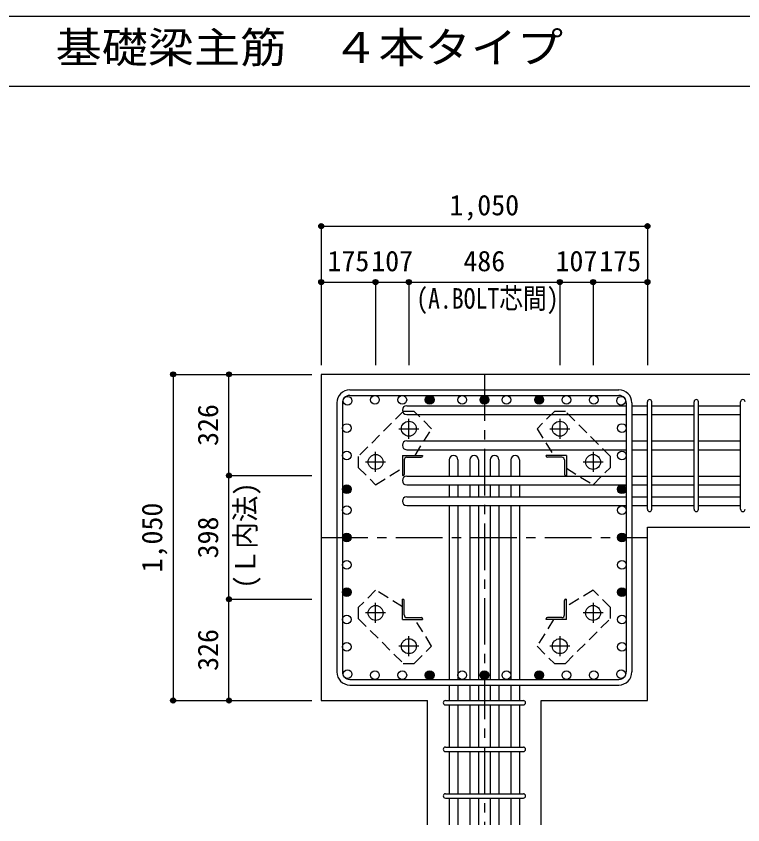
# Model space of a CAD drawing. Units: millimetres at full size, sheet at 1:30. Extents: x -5973 to 5954, y -4195 to 4201.
# Drawn here: x -955 to 1384, y 1598 to 4201 of the extents above; entities that cross this region are included whole.
import ezdxf
from ezdxf.enums import TextEntityAlignment as Align

# ---------------------------------------------------------------- set-up
doc = ezdxf.new("R2010")
doc.units = ezdxf.units.MM
doc.header["$LTSCALE"] = 30
doc.header["$PDMODE"] = 32
doc.header["$PDSIZE"] = 15
doc.linetypes.add('CHAIN1', pattern=[8, 5, -1, 1, -1])
doc.linetypes.add('DASHED1', pattern=[1.8, 1.2, -0.6])
for name, color, linetype in [('0-1', 2, 'Continuous'), ('0-2', 4, 'Continuous'), ('0-3', 4, 'Continuous'), ('0-4', 7, 'Continuous'), ('0-5', 7, 'Continuous'), ('0-6', 7, 'Continuous'), ('0-7', 4, 'Continuous'), ('0-9', 4, 'DASHED1'), ('0-D', 4, 'Continuous'), ('6-7_文字', 7, 'Continuous'), ('F-0_枠', 6, 'Continuous')]:
    doc.layers.add(name, color=color, linetype=linetype)
doc.styles.add('ＭＳ ゴシック', font='')
doc.styles.get('ＭＳ ゴシック').set_extended_font_data('MS Gothic')

msp = doc.modelspace()

# ---------------------------------------------------------------- linework, layer by layer
at = {"layer": '0-1'}
for p, q in [((1477.44, 3048.3), (27.44, 3048.3)), ((27.44, 3048.3), (27.44, 1998.3)), ((1077.44, 2556.8), (1477.44, 2556.8)), ((1077.44, 1998.3), (1077.44, 2556.8)), ((27.44, 1998.3), (369.94, 1998.3)), ((369.94, 1598.3), (369.94, 1998.3))]:
    msp.add_line(p, q, dxfattribs=at)
msp.add_lwpolyline([(734.94, 1598.3), (734.94, 1998.3), (1077.44, 1998.3)], dxfattribs=at)
at = {"layer": '0-2', "linetype": 'CHAIN1'}
for p, q in [((309.44, 2841.1), (309.44, 2905.6)), ((795.44, 2905.6), (795.44, 2841.1)), ((277.14, 2873.3), (341.64, 2873.3)), ((763.24, 2873.3), (827.74, 2873.3)), ((202.44, 2734.1), (202.44, 2798.6)), ((902.44, 2798.6), (902.44, 2734.1)), ((170.14, 2766.3), (234.64, 2766.3)), ((870.24, 2766.3), (934.74, 2766.3)), ((202.44, 2248), (202.44, 2312.5)), ((902.44, 2312.5), (902.44, 2248)), ((234.64, 2280.3), (170.14, 2280.3)), ((934.74, 2280.3), (870.24, 2280.3)), ((309.44, 2141), (309.44, 2205.5)), ((795.44, 2205.5), (795.44, 2141)), ((341.64, 2173.3), (277.14, 2173.3)), ((827.74, 2173.3), (763.24, 2173.3))]:
    msp.add_line(p, q, dxfattribs=at)
at = {"layer": '0-2'}
for p, q in [((288.44, 2787.3), (353.44, 2787.3)), ((288.44, 2787.3), (288.44, 2722.3)), ((353.44, 2787.3), (353.44, 2785.3)), ((816.44, 2787.3), (751.44, 2787.3)), ((751.44, 2785.3), (751.44, 2787.3)), ((816.44, 2787.3), (816.44, 2722.3)), ((294.44, 2772.8), (294.44, 2726.3)), ((302.94, 2781.3), (349.44, 2781.3)), ((801.94, 2781.3), (755.44, 2781.3)), ((810.44, 2772.8), (810.44, 2726.3)), ((290.44, 2722.3), (288.44, 2722.3)), ((816.44, 2722.3), (814.44, 2722.3)), ((288.44, 2324.3), (290.44, 2324.3)), ((288.44, 2259.3), (288.44, 2324.3)), ((294.44, 2273.8), (294.44, 2320.3)), ((810.44, 2273.8), (810.44, 2320.3)), ((814.44, 2324.3), (816.44, 2324.3)), ((816.44, 2259.3), (816.44, 2324.3)), ((302.94, 2265.3), (349.44, 2265.3)), ((801.94, 2265.3), (755.44, 2265.3)), ((288.44, 2259.3), (353.44, 2259.3)), ((353.44, 2261.3), (353.44, 2259.3)), ((751.44, 2259.3), (751.44, 2261.3)), ((816.44, 2259.3), (751.44, 2259.3))]:
    msp.add_line(p, q, dxfattribs=at)
at = {"layer": '0-2', "color": 3}
for centre in [(309.44, 2873.3), (795.44, 2873.3), (202.44, 2766.3), (902.44, 2766.3), (202.44, 2280.3), (902.44, 2280.3), (309.44, 2173.3), (795.44, 2173.3)]:
    msp.add_circle(centre, 24, dxfattribs=at)
at = {"layer": '0-2'}
for centre, radius, start, end in [((349.44, 2785.3), 4, 270, 0), ((755.44, 2785.3), 4, 180, 270), ((302.94, 2772.8), 8.5, 90, 180), ((801.94, 2772.8), 8.5, 0, 90), ((290.44, 2726.3), 4, 270, 0), ((814.44, 2726.3), 4, 180, 270), ((290.44, 2320.3), 4, 0, 90), ((814.44, 2320.3), 4, 90, 180), ((302.94, 2273.8), 8.5, 180, 270), ((349.44, 2261.3), 4, 0, 90), ((755.44, 2261.3), 4, 90, 180), ((801.94, 2273.8), 8.5, 270, 0)]:
    msp.add_arc(centre, radius, start, end, dxfattribs=at)
at = {"layer": '0-3', "color": 3}
for centre in [(112.37, 2963.37), (200.38, 2966.3), (288.39, 2966.3), (376.41, 2966.3), (376.41, 2966.3), (481.44, 2966.3), (552.44, 2966.3), (623.44, 2966.3), (728.47, 2966.3), (728.47, 2966.3), (816.48, 2966.3), (904.49, 2966.3), (992.51, 2963.37), (992.51, 2963.37), (109.44, 2875.36), (995.44, 2875.36), (109.44, 2787.34), (995.44, 2787.34), (109.44, 2678.3), (109.44, 2678.3), (995.44, 2678.3), (995.44, 2678.3), (109.44, 2611.31), (995.44, 2611.31), (109.44, 2523.3), (995.44, 2523.3), (109.44, 2435.29), (995.44, 2435.29), (109.44, 2347.27), (109.44, 2347.27), (995.44, 2347.27), (995.44, 2347.27), (109.44, 2259.26), (995.44, 2259.26), (109.44, 2171.24), (995.44, 2171.24), (112.37, 2083.23), (200.38, 2080.3), (288.39, 2080.3), (376.41, 2080.3), (376.41, 2080.3), (481.44, 2080.3), (552.44, 2080.3), (623.44, 2080.3), (728.47, 2080.3), (728.47, 2080.3), (816.48, 2080.3), (904.49, 2080.3), (992.51, 2083.23)]:
    msp.add_circle(centre, 14, dxfattribs=at)
at = {"layer": '0-3'}
for centre, radius in [((376.41, 2966.3), 14), ((376.41, 2966.3), 12.6), ((376.41, 2966.3), 11.2), ((376.41, 2966.3), 9.8), ((376.41, 2966.3), 8.4), ((376.41, 2966.3), 7), ((376.41, 2966.3), 5.6), ((376.41, 2966.3), 4.2), ((376.41, 2966.3), 2.8), ((376.41, 2966.3), 1.4), ((552.44, 2966.3), 14), ((552.44, 2966.3), 12.6), ((552.44, 2966.3), 11.2), ((552.44, 2966.3), 9.8), ((552.44, 2966.3), 8.4), ((552.44, 2966.3), 7), ((552.44, 2966.3), 5.6), ((552.44, 2966.3), 4.2), ((552.44, 2966.3), 2.8), ((552.44, 2966.3), 1.4), ((728.47, 2966.3), 14), ((728.47, 2966.3), 12.6), ((728.47, 2966.3), 11.2), ((728.47, 2966.3), 9.8), ((728.47, 2966.3), 8.4), ((728.47, 2966.3), 7), ((728.47, 2966.3), 5.6), ((728.47, 2966.3), 4.2), ((728.47, 2966.3), 2.8), ((728.47, 2966.3), 1.4), ((109.44, 2678.3), 14), ((109.44, 2678.3), 12.6), ((109.44, 2678.3), 11.2), ((109.44, 2678.3), 9.8), ((109.44, 2678.3), 8.4), ((109.44, 2678.3), 7), ((109.44, 2678.3), 5.6), ((109.44, 2678.3), 4.2), ((109.44, 2678.3), 2.8), ((995.44, 2678.3), 14), ((995.44, 2678.3), 12.6), ((995.44, 2678.3), 11.2), ((995.44, 2678.3), 9.8), ((995.44, 2678.3), 8.4), ((995.44, 2678.3), 7), ((995.44, 2678.3), 5.6), ((995.44, 2678.3), 4.2), ((995.44, 2678.3), 2.8), ((109.44, 2678.3), 1.4), ((995.44, 2678.3), 1.4), ((109.44, 2523.3), 14), ((109.44, 2523.3), 12.6), ((109.44, 2523.3), 11.2), ((109.44, 2523.3), 9.8), ((109.44, 2523.3), 8.4), ((109.44, 2523.3), 7), ((109.44, 2523.3), 5.6), ((109.44, 2523.3), 4.2), ((109.44, 2523.3), 2.8), ((995.44, 2523.3), 14), ((995.44, 2523.3), 12.6), ((995.44, 2523.3), 11.2), ((995.44, 2523.3), 9.8), ((995.44, 2523.3), 8.4), ((995.44, 2523.3), 7), ((995.44, 2523.3), 5.6), ((995.44, 2523.3), 4.2), ((995.44, 2523.3), 2.8), ((109.44, 2523.3), 1.4), ((995.44, 2523.3), 1.4), ((109.44, 2347.27), 14), ((109.44, 2347.27), 12.6), ((109.44, 2347.27), 11.2), ((109.44, 2347.27), 9.8), ((109.44, 2347.27), 8.4), ((109.44, 2347.27), 7), ((109.44, 2347.27), 5.6), ((109.44, 2347.27), 4.2), ((109.44, 2347.27), 2.8), ((109.44, 2347.27), 1.4), ((995.44, 2347.27), 14), ((995.44, 2347.27), 12.6), ((995.44, 2347.27), 11.2), ((995.44, 2347.27), 9.8), ((995.44, 2347.27), 8.4), ((995.44, 2347.27), 7), ((995.44, 2347.27), 5.6), ((995.44, 2347.27), 4.2), ((995.44, 2347.27), 2.8), ((995.44, 2347.27), 1.4), ((376.41, 2080.3), 14), ((376.41, 2080.3), 12.6), ((376.41, 2080.3), 11.2), ((376.41, 2080.3), 9.8), ((376.41, 2080.3), 8.4), ((376.41, 2080.3), 7), ((376.41, 2080.3), 5.6), ((376.41, 2080.3), 4.2), ((376.41, 2080.3), 2.8), ((552.44, 2080.3), 14), ((552.44, 2080.3), 12.6), ((552.44, 2080.3), 11.2), ((552.44, 2080.3), 9.8), ((552.44, 2080.3), 8.4), ((552.44, 2080.3), 7), ((552.44, 2080.3), 5.6), ((552.44, 2080.3), 4.2), ((552.44, 2080.3), 2.8), ((728.47, 2080.3), 14), ((728.47, 2080.3), 12.6), ((728.47, 2080.3), 11.2), ((728.47, 2080.3), 9.8), ((728.47, 2080.3), 8.4), ((728.47, 2080.3), 7), ((728.47, 2080.3), 5.6), ((728.47, 2080.3), 4.2), ((728.47, 2080.3), 2.8), ((376.41, 2080.3), 1.4), ((552.44, 2080.3), 1.4), ((728.47, 2080.3), 1.4)]:
    msp.add_circle(centre, radius, dxfattribs=at)
at = {"layer": '0-4'}
for p, q in [((119.44, 2998.3), (985.44, 2998.3)), ((119.44, 2980.3), (985.44, 2980.3)), ((77.44, 2956.3), (77.44, 2090.3)), ((95.44, 2956.3), (95.44, 2090.3)), ((1009.44, 2956.3), (1009.44, 2090.3)), ((1027.44, 2956.3), (1027.44, 2090.3)), ((119.44, 2066.3), (985.44, 2066.3)), ((119.44, 2048.3), (985.44, 2048.3))]:
    msp.add_line(p, q, dxfattribs=at)
for centre, radius, start, end in [((119.44, 2956.3), 42, 90, 180), ((985.44, 2956.3), 42, 0, 90), ((119.44, 2956.3), 24, 90, 180), ((985.44, 2956.3), 24, 0, 90), ((119.44, 2090.3), 42, 180, 270), ((119.44, 2090.3), 24, 180, 270), ((985.44, 2090.3), 42, 270, 0), ((985.44, 2090.3), 24, 270, 0)]:
    msp.add_arc(centre, radius, start, end, dxfattribs=at)
at = {"layer": '0-5'}
for p, q in [((302.44, 2947.37), (1009.44, 2947.37)), ((1027.44, 2947.37), (1077.44, 2947.37)), ((1091.44, 2947.37), (1227.44, 2947.37)), ((1241.44, 2947.37), (1377.44, 2947.37)), ((302.44, 2919.37), (1009.44, 2919.37)), ((1027.44, 2919.37), (1077.44, 2919.37)), ((1091.44, 2919.37), (1227.44, 2919.37)), ((1241.44, 2919.37), (1377.44, 2919.37)), ((302.44, 2833.83), (1009.44, 2833.83)), ((1027.44, 2833.83), (1077.44, 2833.83)), ((1091.44, 2833.83), (1227.44, 2833.83)), ((1241.44, 2833.83), (1377.44, 2833.83)), ((302.44, 2805.83), (1009.44, 2805.83)), ((1027.44, 2805.83), (1077.44, 2805.83)), ((1091.44, 2805.83), (1227.44, 2805.83)), ((1241.44, 2805.83), (1377.44, 2805.83)), ((439.44, 2773.3), (439.44, 2720.3)), ((467.44, 2773.3), (467.44, 2720.3)), ((505.44, 2773.3), (505.44, 2720.3)), ((533.44, 2773.3), (533.44, 2720.3)), ((571.44, 2773.3), (571.44, 2720.3)), ((599.44, 2773.3), (599.44, 2720.3)), ((637.44, 2773.3), (637.44, 2720.3)), ((665.44, 2773.3), (665.44, 2720.3)), ((302.44, 2720.3), (1009.44, 2720.3)), ((1027.44, 2720.3), (1077.44, 2720.3)), ((1091.44, 2720.3), (1227.44, 2720.3)), ((1241.44, 2720.3), (1377.44, 2720.3)), ((302.44, 2692.3), (1009.44, 2692.3)), ((439.44, 2692.3), (439.44, 2654.3)), ((467.44, 2692.3), (467.44, 2654.3)), ((505.44, 2692.3), (505.44, 2654.3)), ((533.44, 2692.3), (533.44, 2654.3)), ((571.44, 2692.3), (571.44, 2654.3)), ((599.44, 2692.3), (599.44, 2654.3)), ((637.44, 2692.3), (637.44, 2654.3)), ((665.44, 2692.3), (665.44, 2654.3)), ((1027.44, 2692.3), (1077.44, 2692.3)), ((1091.44, 2692.3), (1227.44, 2692.3)), ((1241.44, 2692.3), (1377.44, 2692.3)), ((302.44, 2654.3), (1009.44, 2654.3)), ((1027.44, 2654.3), (1077.44, 2654.3)), ((1091.44, 2654.3), (1227.44, 2654.3)), ((1241.44, 2654.3), (1377.44, 2654.3)), ((302.44, 2626.3), (1009.44, 2626.3)), ((439.44, 2626.3), (439.44, 2066.3)), ((467.44, 2626.3), (467.44, 2066.3)), ((505.44, 2626.3), (505.44, 2066.3)), ((533.44, 2626.3), (533.44, 2066.3)), ((571.44, 2626.3), (571.44, 2066.3)), ((599.44, 2626.3), (599.44, 2066.3)), ((637.44, 2626.3), (637.44, 2066.3)), ((665.44, 2626.3), (665.44, 2066.3)), ((1027.44, 2626.3), (1077.44, 2626.3)), ((1091.44, 2626.3), (1227.44, 2626.3)), ((1241.44, 2626.3), (1377.44, 2626.3)), ((439.44, 2048.3), (439.44, 1998.3)), ((467.44, 2048.3), (467.44, 1998.3)), ((505.44, 2048.3), (505.44, 1998.3)), ((533.44, 2048.3), (533.44, 1998.3)), ((571.44, 2048.3), (571.44, 1998.3)), ((599.44, 2048.3), (599.44, 1998.3)), ((637.44, 2048.3), (637.44, 1998.3)), ((665.44, 2048.3), (665.44, 1998.3)), ((439.44, 1984.3), (439.44, 1848.3)), ((467.44, 1984.3), (467.44, 1848.3)), ((505.44, 1984.3), (505.44, 1848.3)), ((533.44, 1984.3), (533.44, 1848.3)), ((571.44, 1984.3), (571.44, 1848.3)), ((599.44, 1984.3), (599.44, 1848.3)), ((637.44, 1984.3), (637.44, 1848.3)), ((665.44, 1984.3), (665.44, 1848.3)), ((439.44, 1834.3), (439.44, 1698.3)), ((467.44, 1834.3), (467.44, 1698.3)), ((505.44, 1834.3), (505.44, 1698.3)), ((533.44, 1834.3), (533.44, 1698.3)), ((571.44, 1834.3), (571.44, 1698.3)), ((599.44, 1834.3), (599.44, 1698.3)), ((637.44, 1834.3), (637.44, 1698.3)), ((665.44, 1834.3), (665.44, 1698.3)), ((439.44, 1684.3), (439.44, 1598.3)), ((467.44, 1684.3), (467.44, 1598.3)), ((505.44, 1684.3), (505.44, 1598.3)), ((533.44, 1684.3), (533.44, 1598.3)), ((571.44, 1684.3), (571.44, 1598.3)), ((599.44, 1684.3), (599.44, 1598.3)), ((637.44, 1684.3), (637.44, 1598.3)), ((665.44, 1684.3), (665.44, 1598.3))]:
    msp.add_line(p, q, dxfattribs=at)
for centre, start, end in [((302.44, 2933.37), 90, 270), ((302.44, 2819.83), 90, 270), ((453.44, 2773.3), 0, 180), ((519.44, 2773.3), 0, 180), ((585.44, 2773.3), 0, 180), ((651.44, 2773.3), 0, 180), ((302.44, 2706.3), 90, 270), ((302.44, 2640.3), 90, 270)]:
    msp.add_arc(centre, 14, start, end, dxfattribs=at)
at = {"layer": '0-6'}
for p, q in [((1077.44, 2613.8), (1077.44, 2959.87)), ((1091.44, 2613.8), (1091.44, 2959.87)), ((1227.44, 2613.8), (1227.44, 2959.87)), ((1241.44, 2613.8), (1241.44, 2959.87)), ((1377.44, 2613.8), (1377.44, 2959.87)), ((426.94, 1998.3), (677.94, 1998.3)), ((426.94, 1984.3), (677.94, 1984.3)), ((426.94, 1848.3), (677.94, 1848.3)), ((426.94, 1834.3), (677.94, 1834.3)), ((426.94, 1698.3), (677.94, 1698.3)), ((426.94, 1684.3), (677.94, 1684.3))]:
    msp.add_line(p, q, dxfattribs=at)
for centre, start, end in [((1084.44, 2959.87), 0, 180), ((1084.44, 2959.87), 0, 180), ((1084.44, 2959.87), 0, 180), ((1084.44, 2959.87), 0, 180), ((1234.44, 2959.87), 0, 180), ((1384.44, 2959.87), 0, 180), ((1084.44, 2613.8), 180, 0), ((1084.44, 2613.8), 180, 0), ((1084.44, 2613.8), 180, 0), ((1084.44, 2613.8), 180, 0), ((1234.44, 2613.8), 180, 0), ((1384.44, 2613.8), 180, 0), ((426.94, 1991.3), 90, 270), ((426.94, 1991.3), 90, 270), ((426.94, 1991.3), 90, 270), ((426.94, 1991.3), 90, 270), ((677.94, 1991.3), 270, 90), ((677.94, 1991.3), 270, 90), ((677.94, 1991.3), 270, 90), ((677.94, 1991.3), 270, 90), ((426.94, 1841.3), 90, 270), ((677.94, 1841.3), 270, 90), ((426.94, 1691.3), 90, 270), ((677.94, 1691.3), 270, 90)]:
    msp.add_arc(centre, 7, start, end, dxfattribs=at)
at = {"layer": '0-9'}
msp.add_line((382.84, 2173.4), (329.44, 2259.3), dxfattribs=at)
for points in [[(291.64, 2929), (146.64, 2784.1), (146.64, 2748.7), (202.54, 2692.9), (288.44, 2746.3)], [(329.44, 2787.3), (382.84, 2873.2), (327.04, 2929), (291.64, 2929)], [(958.14, 2784.1), (813.24, 2929.1), (777.84, 2929.1), (722.04, 2873.2), (775.44, 2787.3)], [(816.44, 2746.3), (902.34, 2692.9), (958.14, 2748.7), (958.14, 2784.1)], [(288.44, 2300.3), (202.54, 2353.7), (146.74, 2297.9), (146.74, 2262.5)], [(813.24, 2117.6), (958.24, 2262.5), (958.24, 2297.9), (902.34, 2353.7), (816.44, 2300.3)], [(146.74, 2262.5), (291.64, 2117.5), (327.04, 2117.5), (382.84, 2173.4)], [(775.44, 2259.3), (722.04, 2173.4), (777.84, 2117.6), (813.24, 2117.6)]]:
    msp.add_lwpolyline(points, dxfattribs=at)
at = {"layer": '0-D'}
for p, q in [((27.44, 3525.34), (27.44, 3345.34)), ((27.44, 3525.34), (1077.44, 3525.34)), ((27.44, 3525.34), (27.44, 3345.34)), ((1077.44, 3525.34), (1077.44, 3345.34)), ((27.44, 3345.34), (202.44, 3345.34)), ((27.44, 3345.34), (27.44, 3078.3)), ((202.44, 3345.34), (202.44, 3078.3)), ((202.44, 3345.34), (309.44, 3345.34)), ((309.44, 3345.34), (309.44, 3078.3)), ((309.44, 3345.34), (795.44, 3345.34)), ((795.44, 3345.34), (795.44, 3078.3)), ((795.44, 3345.34), (902.44, 3345.34)), ((902.44, 3345.34), (902.44, 3078.3)), ((902.44, 3345.34), (1077.44, 3345.34)), ((1077.44, 3345.34), (1077.44, 3078.3)), ((-449.6, 3048.3), (-269.6, 3048.3)), ((-449.6, 3048.3), (-449.6, 1998.3)), ((-449.6, 3048.3), (-269.6, 3048.3)), ((-269.6, 2722.3), (-269.6, 3048.3)), ((-269.6, 3048.3), (-2.56, 3048.3)), ((-269.6, 2324.3), (-269.6, 2722.3)), ((-269.6, 2722.3), (-2.56, 2722.3)), ((-269.6, 1998.3), (-269.6, 2324.3)), ((-269.6, 2324.3), (-2.56, 2324.3)), ((-449.6, 1998.3), (-269.6, 1998.3)), ((-269.6, 1998.3), (-2.56, 1998.3)), ((-269.6, 1998.3), (-2.56, 1998.3))]:
    msp.add_line(p, q, dxfattribs=at)
at = {"layer": '0-D', "linetype": 'CHAIN1'}
for p, q in [((552.44, 3048.3), (552.44, 1598.3)), ((27.44, 2523.3), (1077.44, 2523.3))]:
    msp.add_line(p, q, dxfattribs=at)
at = {"layer": '0-D'}
for centre, radius in [((27.44, 3525.34), 8), ((27.44, 3525.34), 7.2), ((27.44, 3525.34), 6.4), ((27.44, 3525.34), 5.6), ((27.44, 3525.34), 4.8), ((27.44, 3525.34), 4), ((27.44, 3525.34), 3.2), ((27.44, 3525.34), 2.4), ((27.44, 3525.34), 1.6), ((27.44, 3525.34), 0.8), ((1077.44, 3525.34), 8), ((1077.44, 3525.34), 7.2), ((1077.44, 3525.34), 6.4), ((1077.44, 3525.34), 5.6), ((1077.44, 3525.34), 4.8), ((1077.44, 3525.34), 4), ((1077.44, 3525.34), 3.2), ((1077.44, 3525.34), 2.4), ((1077.44, 3525.34), 1.6), ((1077.44, 3525.34), 0.8), ((27.44, 3345.34), 8), ((27.44, 3345.34), 7.2), ((27.44, 3345.34), 6.4), ((27.44, 3345.34), 5.6), ((27.44, 3345.34), 4.8), ((27.44, 3345.34), 4), ((27.44, 3345.34), 3.2), ((27.44, 3345.34), 2.4), ((27.44, 3345.34), 1.6), ((27.44, 3345.34), 0.8), ((202.44, 3345.34), 8), ((202.44, 3345.34), 7.2), ((202.44, 3345.34), 6.4), ((202.44, 3345.34), 5.6), ((202.44, 3345.34), 4.8), ((202.44, 3345.34), 4), ((202.44, 3345.34), 3.2), ((202.44, 3345.34), 2.4), ((202.44, 3345.34), 1.6), ((202.44, 3345.34), 0.8), ((309.44, 3345.34), 8), ((309.44, 3345.34), 7.2), ((309.44, 3345.34), 6.4), ((309.44, 3345.34), 5.6), ((309.44, 3345.34), 4.8), ((309.44, 3345.34), 4), ((309.44, 3345.34), 3.2), ((309.44, 3345.34), 2.4), ((309.44, 3345.34), 1.6), ((309.44, 3345.34), 0.8), ((795.44, 3345.34), 8), ((795.44, 3345.34), 7.2), ((795.44, 3345.34), 6.4), ((795.44, 3345.34), 5.6), ((795.44, 3345.34), 4.8), ((795.44, 3345.34), 4), ((795.44, 3345.34), 3.2), ((795.44, 3345.34), 2.4), ((795.44, 3345.34), 1.6), ((795.44, 3345.34), 0.8), ((902.44, 3345.34), 8), ((902.44, 3345.34), 7.2), ((902.44, 3345.34), 6.4), ((902.44, 3345.34), 5.6), ((902.44, 3345.34), 4.8), ((902.44, 3345.34), 4), ((902.44, 3345.34), 3.2), ((902.44, 3345.34), 2.4), ((902.44, 3345.34), 1.6), ((902.44, 3345.34), 0.8), ((1077.44, 3345.34), 8), ((1077.44, 3345.34), 7.2), ((1077.44, 3345.34), 6.4), ((1077.44, 3345.34), 5.6), ((1077.44, 3345.34), 4.8), ((1077.44, 3345.34), 4), ((1077.44, 3345.34), 3.2), ((1077.44, 3345.34), 2.4), ((1077.44, 3345.34), 1.6), ((1077.44, 3345.34), 0.8), ((-449.6, 3048.3), 8), ((-449.6, 3048.3), 7.2), ((-449.6, 3048.3), 6.4), ((-449.6, 3048.3), 5.6), ((-449.6, 3048.3), 4.8), ((-449.6, 3048.3), 4), ((-449.6, 3048.3), 3.2), ((-449.6, 3048.3), 2.4), ((-449.6, 3048.3), 1.6), ((-449.6, 3048.3), 0.8), ((-269.6, 3048.3), 8), ((-269.6, 3048.3), 7.2), ((-269.6, 3048.3), 6.4), ((-269.6, 3048.3), 5.6), ((-269.6, 3048.3), 4.8), ((-269.6, 3048.3), 4), ((-269.6, 3048.3), 3.2), ((-269.6, 3048.3), 2.4), ((-269.6, 3048.3), 1.6), ((-269.6, 3048.3), 0.8), ((-269.6, 2722.3), 8), ((-269.6, 2722.3), 7.2), ((-269.6, 2722.3), 6.4), ((-269.6, 2722.3), 5.6), ((-269.6, 2722.3), 4.8), ((-269.6, 2722.3), 4), ((-269.6, 2722.3), 3.2), ((-269.6, 2722.3), 2.4), ((-269.6, 2722.3), 1.6), ((-269.6, 2722.3), 0.8), ((-269.6, 2324.3), 8), ((-269.6, 2324.3), 7.2), ((-269.6, 2324.3), 6.4), ((-269.6, 2324.3), 5.6), ((-269.6, 2324.3), 4.8), ((-269.6, 2324.3), 4), ((-269.6, 2324.3), 3.2), ((-269.6, 2324.3), 2.4), ((-269.6, 2324.3), 1.6), ((-269.6, 2324.3), 0.8), ((-449.6, 1998.3), 8), ((-449.6, 1998.3), 7.2), ((-449.6, 1998.3), 6.4), ((-269.6, 1998.3), 8), ((-269.6, 1998.3), 7.2), ((-269.6, 1998.3), 6.4), ((-449.6, 1998.3), 5.6), ((-449.6, 1998.3), 4.8), ((-449.6, 1998.3), 4), ((-449.6, 1998.3), 3.2), ((-449.6, 1998.3), 2.4), ((-449.6, 1998.3), 1.6), ((-449.6, 1998.3), 0.8), ((-269.6, 1998.3), 5.6), ((-269.6, 1998.3), 4.8), ((-269.6, 1998.3), 4), ((-269.6, 1998.3), 3.2), ((-269.6, 1998.3), 2.4), ((-269.6, 1998.3), 1.6), ((-269.6, 1998.3), 0.8)]:
    msp.add_circle(centre, radius, dxfattribs=at)
at = {"layer": '0-D', "color": 7}
for p in [(27.44, 3525.34), (1077.44, 3525.34), (27.44, 3345.34), (202.44, 3345.34), (309.44, 3345.34), (795.44, 3345.34), (902.44, 3345.34), (1077.44, 3345.34), (-449.6, 3048.3), (-269.6, 3048.3), (-269.6, 2722.3), (-269.6, 2324.3), (-449.6, 1998.3), (-269.6, 1998.3)]:
    msp.add_point(p, dxfattribs=at)
at = {"layer": 'F-0_枠'}
msp.add_line((-5972.88, 4201.15), (5954.1, 4201.15), dxfattribs=at)
at = {"layer": 'F-0_枠', "color": 2}
msp.add_line((-5972.88, 3976.15), (3723.6, 3976.15), dxfattribs=at)

# ---------------------------------------------------------------- texts
at = {"layer": '0-7', "style": 'ＭＳ ゴシック', "width": 0.85}
msp.add_text('(A.BOLT芯間)', height=65.98, dxfattribs=at).set_placement((333.23, 3239.92), align=Align.BOTTOM_LEFT)
at = {"layer": '0-7', "style": 'ＭＳ ゴシック', "width": 0.95}
msp.add_text('(Ｌ内法)', height=65.98, rotation=90, dxfattribs=at).set_placement((-164.55, 2358.7), align=Align.BOTTOM_LEFT)
at = {"layer": '0-D', "style": 'ＭＳ ゴシック'}
for s, p in [('1,050', (439.94, 3540.34)), ('175', (47.44, 3360.34)), ('107', (188.44, 3360.34)), ('486', (484.94, 3360.34)), ('107', (781.44, 3360.34)), ('175', (922.44, 3360.34))]:
    msp.add_text(s, height=65.98, dxfattribs=at).set_placement(p, align=Align.BOTTOM_LEFT)
for s, p in [('326', (-284.6, 2817.8)), ('1,050', (-464.6, 2410.8)), ('398', (-284.6, 2455.8)), ('326', (-284.6, 2093.8))]:
    msp.add_text(s, height=65.98, rotation=90, dxfattribs=at).set_placement(p, align=Align.BOTTOM_LEFT)
at = {"layer": '6-7_文字', "color": 2, "style": 'ＭＳ ゴシック', "width": 1.1}
msp.add_text('\u3000\u3000基礎梁主筋\u3000４本タイプ', height=98.97, dxfattribs=at).set_placement((-1124.64, 4021.15), align=Align.BOTTOM_LEFT)

doc.saveas('drawing.dxf')
